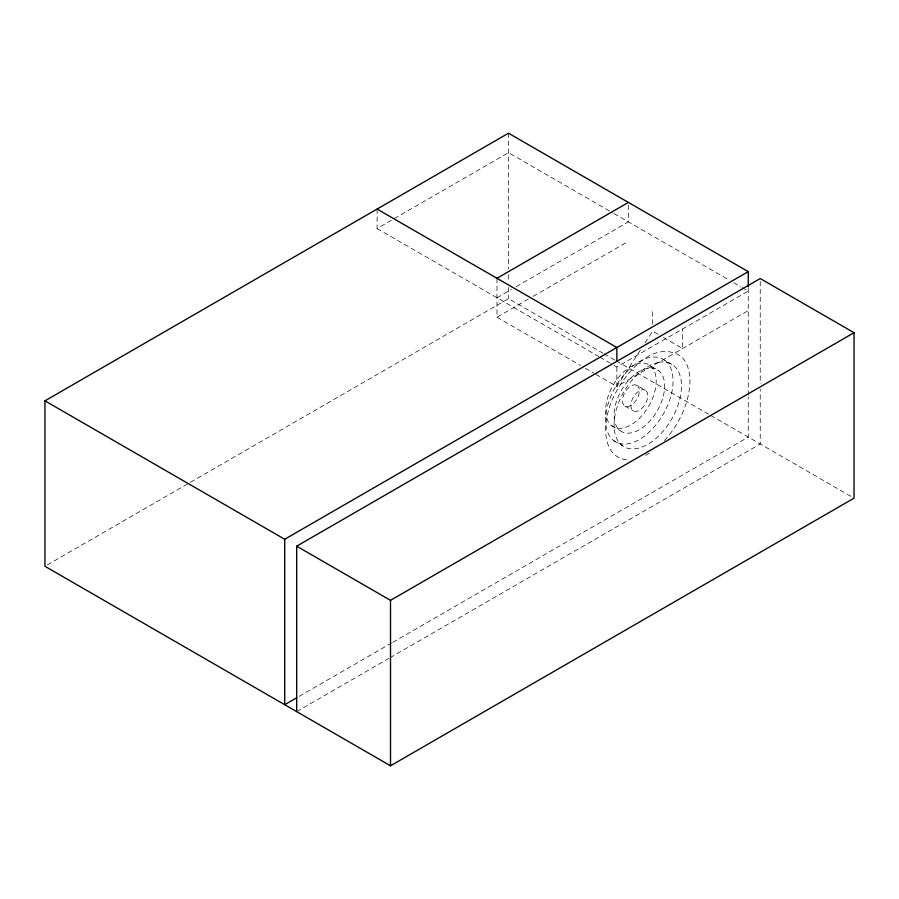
<?xml version="1.0" encoding="UTF-8"?>
<svg xmlns="http://www.w3.org/2000/svg" width="899" height="899" viewBox="0 0 899 899"><rect width="100%" height="100%" fill="white"/><g stroke="black" fill="none" stroke-linecap="round" stroke-linejoin="round"><path stroke-width="0.67" stroke-dasharray="4.5 3.37" d="M640.425 350.003L616.849 386.435L595.059 373.849M644.988 342.946L652.584 331.192L658.585 334.653M613.815 440.712L622.243 445.578A47.681 27.532 -60 0 1 633.121 378.827L641.47 370.815L650.258 365.163L658.877 362.252L748.26 310.571M377.097 209.074L377.097 228.548L508.497 152.673L612.635 212.805M496.978 297.76L511.441 289.399M516.262 286.624L628.379 221.884L628.379 205.208M47.377 564.887L508.497 298.659L602.948 353.183M496.978 278.297L496.978 317.223L528.32 299.12M533.141 296.344L628.379 241.359M658.529 362.376L616.849 386.435L616.849 364.185M299.277 696.298L391.503 643.055M392.717 642.358L748.26 437.083L748.26 396.762M296.681 711.615L388.907 658.371M390.121 657.675L760.228 443.994L760.228 389.312M613.848 213.501L728.887 279.915M733.73 282.713L740.99 286.905M742.203 287.613L748.26 291.107L616.849 366.972L610.803 363.477M663.372 337.428L682.555 348.497L682.555 329.034M664.878 360.398A47.681 27.532 -60 0 1 645.651 435.161A47.681 27.532 -60 0 1 607.51 406.112A47.681 27.532 -60 0 1 664.878 360.398L673.306 365.264M650.426 365.859A35.758 20.643 -60 0 1 635.087 422.081A35.758 20.643 -60 0 1 607.241 399.134A35.758 20.643 -60 0 1 650.426 365.859L658.855 370.725A35.758 20.643 -60 0 1 643.515 426.946A35.758 20.643 -60 0 1 615.669 403.999A35.758 20.643 -60 0 1 658.855 370.725M604.162 353.891L615.062 360.184M616.264 360.881L709.513 414.709M710.716 415.405L851.645 496.776M377.097 228.548L598.689 356.487M599.903 357.184L609.589 362.769M636.874 385.368A11.923 6.877 -60 0 1 633.098 403.831A11.923 6.877 -60 0 1 622.782 397.875A11.923 6.877 -60 0 1 636.874 385.368L645.302 390.233A11.923 6.877 -60 0 1 641.526 408.697A11.923 6.877 -60 0 1 631.21 402.741A11.923 6.877 -60 0 1 645.302 390.233M496.978 317.223L580.529 365.455M585.373 368.253L593.846 373.152M624.962 406.011L633.39 410.877M611.41 425.519L619.838 430.385M760.228 281.353L760.228 383.704M748.26 288.321L748.26 395.369M652.584 311.728L652.584 324.247M508.497 133.209L508.497 269.183M508.497 274.791L508.497 281.814M508.497 287.433L508.497 298.659M658.877 362.252A47.681 27.532 -60 0 1 675.643 411.225A47.681 27.532 -60 0 1 622.243 445.578M664.406 440.532A59.592 34.409 -60 0 0 680.869 356.195C652.989 338.901 625.243 373.49 614.017 395.785A59.592 34.409 -60 0 0 629.278 459.827M649.426 453.085A59.592 34.409 -60 0 1 642.819 456.602"/><path stroke-width="1.35" d="M296.681 711.615L296.681 546.176L760.228 278.544L854.05 332.72L854.05 498.158L390.503 765.791L44.95 566.28L44.95 400.842L508.497 133.209L748.26 271.644L748.26 286.927M496.978 278.297L628.379 202.421M44.95 400.842L284.713 539.265L748.26 271.644M296.681 546.176L390.503 600.341L854.05 332.72M296.85 697.703L284.713 704.704L284.713 539.265M377.097 209.074L616.849 347.508L616.849 361.409M390.503 600.341L390.503 765.791"/></g></svg>
